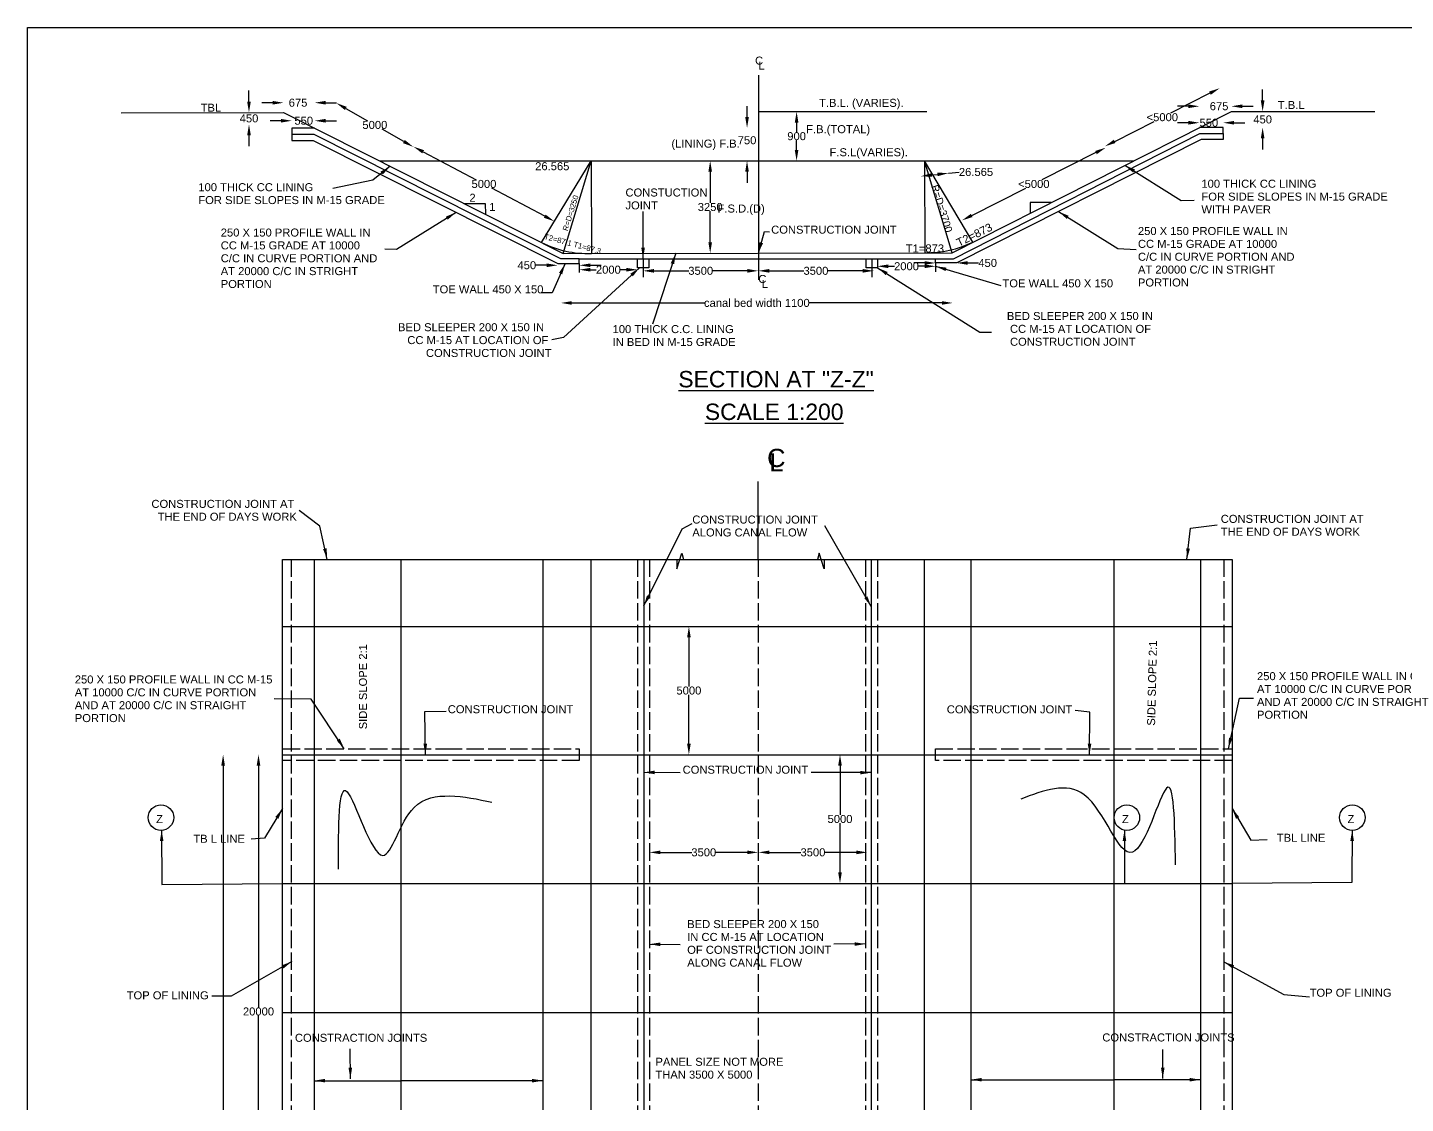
# Model space of a CAD drawing. Header units: millimetres. Extents: x 1317 to 7058, y 90 to 5852.
# Drawn here: x 1317 to 5104, y 2896 to 5852 of the extents above; entities that cross this region are included whole.
import ezdxf

# ---------------------------------------------------------------- set-up
doc = ezdxf.new("R2010")
doc.units = ezdxf.units.MM
doc.header["$MEASUREMENT"] = 0
doc.linetypes.add('ACAD_ISO02W100', pattern=[15, 12, -3])
for name, color, linetype in [('DIMENSION', 7, 'Continuous'), ('DRAWING', 2, 'Continuous'), ('TEXT', 7, 'Continuous')]:
    doc.layers.add(name, color=color, linetype=linetype)
doc.styles.get("Standard").update_dxf_attribs({"font": 'arial.ttf', "height": 22})
doc.dimstyles.get("Standard").update_dxf_attribs({"dimtxt": 200, "dimasz": 110, "dimexe": 0.18, "dimexo": 0.0625, "dimgap": 0.09, "dimtad": 0, "dimtih": 1, "dimtoh": 1, "dimdec": 0, "dimzin": 0, "dimdsep": 46, "dimtxsty": 'Standard', "dimblk": 'OBLIQUE', "dimcen": 0.09, "dimse1": 1, "dimse2": 1, "dimadec": 0, "dimazin": 0, "dimtfac": 1, "dimtdec": 0, "dimtofl": 0, "dimtmove": 0, "dimatfit": 3, "dimfxl": 1, "dimtolj": 1, "dimtzin": 0, "dimarcsym": 0})

# ---------------------------------------------------------------- blocks, each defined once
blk = doc.blocks.new('*D43')
at = {"layer": 'Defpoints', "color": 0}
for p in [(2043.8, 5575.9), (2106.4, 5596), (2106.4, 5575.9)]:
    blk.add_point(p, dxfattribs=at)
at = {"layer": 'DIMENSION', "color": 0, "lineweight": -2}
for p, q in [((2013.8, 5596), (1983.8, 5596)), ((2136.4, 5596), (2166.4, 5596))]:
    blk.add_line(p, q, dxfattribs=at)
at = {"layer": 'DIMENSION', "color": 0}
for points in [[(2013.8, 5601), (2013.8, 5591), (2043.8, 5596)], [(2136.4, 5601), (2136.4, 5591), (2106.4, 5596)]]:
    blk.add_solid(points, dxfattribs=at)
at = {"layer": 'DIMENSION', "color": 0, "insert": (2076.4, 5596), "char_height": 22, "attachment_point": 5}
blk.add_mtext('\\A1;550', dxfattribs=at)
blk = doc.blocks.new('*D44')
at = {"layer": 'Defpoints', "color": 0}
for p in [(2106.4, 5645.5), (2021, 5619), (2106.4, 5575.9)]:
    blk.add_point(p, dxfattribs=at)
at = {"layer": 'DIMENSION', "color": 0, "lineweight": -2}
for p, q in [((1991, 5645.5), (1961, 5645.5)), ((2136.4, 5645.5), (2166.4, 5645.5))]:
    blk.add_line(p, q, dxfattribs=at)
at = {"layer": 'DIMENSION', "color": 0}
for points in [[(1991, 5650.5), (1991, 5640.5), (2021, 5645.5)], [(2136.4, 5650.5), (2136.4, 5640.5), (2106.4, 5645.5)]]:
    blk.add_solid(points, dxfattribs=at)
at = {"layer": 'DIMENSION', "color": 0, "insert": (2060.8, 5645.5), "char_height": 22, "attachment_point": 5}
blk.add_mtext('\\A1;675', dxfattribs=at)
blk = doc.blocks.new('*D45')
at = {"layer": 'Defpoints', "color": 0}
for p in [(1926, 5618.8), (1961.5, 5618.8), (2043.8, 5586)]:
    blk.add_point(p, dxfattribs=at)
at = {"layer": 'DIMENSION', "color": 0, "lineweight": -2}
for p, q in [((1926, 5648.8), (1926, 5678.8)), ((1926, 5556), (1926, 5526))]:
    blk.add_line(p, q, dxfattribs=at)
at = {"layer": 'DIMENSION', "color": 0}
for points in [[(1921, 5648.8), (1931, 5648.8), (1926, 5618.8)], [(1921, 5556), (1931, 5556), (1926, 5586)]]:
    blk.add_solid(points, dxfattribs=at)
at = {"layer": 'DIMENSION', "color": 0, "insert": (1926, 5602.4), "char_height": 22, "attachment_point": 5}
blk.add_mtext('\\A1;450', dxfattribs=at)
blk = doc.blocks.new('*D46')
at = {"layer": 'Defpoints', "color": 0}
for p in [(2166.4, 5645.5), (2377.8, 5524.1), (2378.2, 5524.9)]:
    blk.add_point(p, dxfattribs=at)
at = {"layer": 'DIMENSION', "color": 0, "lineweight": -2}
for p, q in [((2192, 5629.9), (2252, 5595.7)), ((2351.7, 5539), (2291.8, 5573.1))]:
    blk.add_line(p, q, dxfattribs=at)
at = {"layer": 'DIMENSION', "color": 0}
for points in [[(2194.5, 5634.2), (2189.6, 5625.5), (2166, 5644.7)], [(2354.2, 5543.3), (2349.2, 5534.6), (2377.8, 5524.1)]]:
    blk.add_solid(points, dxfattribs=at)
at = {"layer": 'DIMENSION', "color": 0, "insert": (2271.9, 5584.4), "char_height": 22, "attachment_point": 5}
blk.add_mtext('\\A1;5000', dxfattribs=at)
blk = doc.blocks.new('*D47')
at = {"layer": 'Defpoints', "color": 0}
for p in [(2377.8, 5524.1), (2765, 5319.1), (2765.3, 5319.7)]:
    blk.add_point(p, dxfattribs=at)
at = {"layer": 'DIMENSION', "color": 0, "lineweight": -2}
for p, q in [((2404.7, 5510.7), (2550.4, 5433.6)), ((2738.8, 5333.8), (2593.1, 5410.9))]:
    blk.add_line(p, q, dxfattribs=at)
at = {"layer": 'DIMENSION', "color": 0}
for points in [[(2407, 5515.2), (2402.3, 5506.3), (2378.1, 5524.8)], [(2741.2, 5338.2), (2736.5, 5329.3), (2765.3, 5319.7)]]:
    blk.add_solid(points, dxfattribs=at)
at = {"layer": 'DIMENSION', "color": 0, "insert": (2571.7, 5422.3), "char_height": 22, "attachment_point": 5}
blk.add_mtext('\\A1;5000', dxfattribs=at)
blk = doc.blocks.new('*D48')
at = {"layer": 'Defpoints', "color": 0}
for p in [(3294.7, 5576.2), (3325.8, 5576.2), (3325.8, 5485.9)]:
    blk.add_point(p, dxfattribs=at)
at = {"layer": 'DIMENSION', "color": 0, "lineweight": -2}
for p, q in [((3294.7, 5606.2), (3294.7, 5636.2)), ((3294.7, 5455.9), (3294.7, 5425.9))]:
    blk.add_line(p, q, dxfattribs=at)
at = {"layer": 'DIMENSION', "color": 0}
for points in [[(3289.7, 5606.2), (3299.7, 5606.2), (3294.7, 5576.2)], [(3289.7, 5455.9), (3299.7, 5455.9), (3294.7, 5485.9)]]:
    blk.add_solid(points, dxfattribs=at)
at = {"layer": 'DIMENSION', "color": 0, "insert": (3294.7, 5542.3), "char_height": 22, "attachment_point": 5}
blk.add_mtext('\\A1;750', dxfattribs=at)
blk = doc.blocks.new('*D49')
at = {"layer": 'Defpoints', "color": 0}
for p in [(3430.9, 5621.2), (3430.9, 5485.9), (3430.9, 5485.9)]:
    blk.add_point(p, dxfattribs=at)
at = {"layer": 'DIMENSION', "color": 0, "lineweight": -2}
for p, q in [((3430.9, 5591.2), (3430.9, 5564.9)), ((3430.9, 5515.9), (3430.9, 5542.2))]:
    blk.add_line(p, q, dxfattribs=at)
at = {"layer": 'DIMENSION', "color": 0}
for points in [[(3425.9, 5591.2), (3435.9, 5591.2), (3430.9, 5621.2)], [(3425.9, 5515.9), (3435.9, 5515.9), (3430.9, 5485.9)]]:
    blk.add_solid(points, dxfattribs=at)
at = {"layer": 'DIMENSION', "color": 0, "insert": (3430.9, 5553.5), "char_height": 22, "attachment_point": 5}
blk.add_mtext('\\A1;900', dxfattribs=at)
blk = doc.blocks.new('*D50')
at = {"layer": 'Defpoints', "color": 0}
for p in [(3193.4, 5485.9), (3193.4, 5232), (3194, 5232)]:
    blk.add_point(p, dxfattribs=at)
at = {"layer": 'DIMENSION', "color": 0, "lineweight": -2}
for p, q in [((3193.4, 5455.9), (3193.4, 5370.3)), ((3193.4, 5262), (3193.4, 5347.6))]:
    blk.add_line(p, q, dxfattribs=at)
at = {"layer": 'DIMENSION', "color": 0}
for points in [[(3188.4, 5455.9), (3198.4, 5455.9), (3193.4, 5485.9)], [(3188.4, 5262), (3198.4, 5262), (3193.4, 5232)]]:
    blk.add_solid(points, dxfattribs=at)
at = {"layer": 'DIMENSION', "color": 0, "insert": (3193.4, 5358.9), "char_height": 22, "attachment_point": 5}
blk.add_mtext('\\A1;3250', dxfattribs=at)
blk = doc.blocks.new('*D51')
at = {"layer": 'Defpoints', "color": 0}
for p in [(4593.5, 5685.3), (4625.6, 5621.7), (4310.4, 5462.3)]:
    blk.add_point(p, dxfattribs=at)
at = {"layer": 'DIMENSION', "color": 0, "lineweight": -2}
for p, q in [((4566.7, 5671.8), (4458.3, 5616.9)), ((4305.1, 5539.4), (4413.5, 5594.3))]:
    blk.add_line(p, q, dxfattribs=at)
at = {"layer": 'DIMENSION', "color": 0}
for points in [[(4564.4, 5676.2), (4569, 5667.3), (4593.5, 5685.3)], [(4302.8, 5543.9), (4307.3, 5534.9), (4278.3, 5525.9)]]:
    blk.add_solid(points, dxfattribs=at)
at = {"layer": 'DIMENSION', "color": 0, "insert": (4435.9, 5605.6), "char_height": 22, "attachment_point": 5}
blk.add_mtext('\\A1;<5000', dxfattribs=at)
blk = doc.blocks.new('*D52')
at = {"layer": 'Defpoints', "color": 0}
for p in [(4712.4, 5621.7), (4603.1, 5577.3), (4711.6, 5577.3)]:
    blk.add_point(p, dxfattribs=at)
at = {"layer": 'DIMENSION', "color": 0, "lineweight": -2}
for p, q in [((4711.6, 5651.7), (4711.6, 5681.7)), ((4711.6, 5547.3), (4711.6, 5517.3))]:
    blk.add_line(p, q, dxfattribs=at)
at = {"layer": 'DIMENSION', "color": 0}
for points in [[(4706.6, 5651.7), (4716.6, 5651.7), (4711.6, 5621.7)], [(4706.6, 5547.3), (4716.6, 5547.3), (4711.6, 5577.3)]]:
    blk.add_solid(points, dxfattribs=at)
at = {"layer": 'DIMENSION', "color": 0, "insert": (4711.6, 5599.5), "char_height": 22, "attachment_point": 5}
blk.add_mtext('\\A1;450', dxfattribs=at)
blk = doc.blocks.new('*D53')
at = {"layer": 'Defpoints', "color": 0}
for p in [(4537.8, 5635.8), (4625.6, 5621.7), (4537.8, 5577.3)]:
    blk.add_point(p, dxfattribs=at)
at = {"layer": 'DIMENSION', "color": 0, "lineweight": -2}
for p, q in [((4507.8, 5635.8), (4477.8, 5635.8)), ((4655.6, 5635.8), (4685.6, 5635.8))]:
    blk.add_line(p, q, dxfattribs=at)
at = {"layer": 'DIMENSION', "color": 0}
for points in [[(4507.8, 5640.8), (4507.8, 5630.8), (4537.8, 5635.8)], [(4655.6, 5640.8), (4655.6, 5630.8), (4625.6, 5635.8)]]:
    blk.add_solid(points, dxfattribs=at)
at = {"layer": 'DIMENSION', "color": 0, "insert": (4591.9, 5635.8), "char_height": 22, "attachment_point": 5}
blk.add_mtext('\\A1;675', dxfattribs=at)
blk = doc.blocks.new('*D54')
at = {"layer": 'Defpoints', "color": 0}
for p in [(4537.8, 5590.5), (4537.8, 5577.3), (4603.1, 5577.3)]:
    blk.add_point(p, dxfattribs=at)
at = {"layer": 'DIMENSION', "color": 0, "lineweight": -2}
for p, q in [((4507.8, 5590.5), (4477.8, 5590.5)), ((4633.1, 5590.5), (4663.1, 5590.5))]:
    blk.add_line(p, q, dxfattribs=at)
at = {"layer": 'DIMENSION', "color": 0}
for points in [[(4507.8, 5595.5), (4507.8, 5585.5), (4537.8, 5590.5)], [(4633.1, 5595.5), (4633.1, 5585.5), (4603.1, 5590.5)]]:
    blk.add_solid(points, dxfattribs=at)
at = {"layer": 'DIMENSION', "color": 0, "insert": (4563.8, 5590.5), "char_height": 22, "attachment_point": 5}
blk.add_mtext('\\A1;550', dxfattribs=at)
blk = doc.blocks.new('*D55')
at = {"layer": 'Defpoints', "color": 0}
for p in [(2774.3, 5203.5), (2833.8, 5203.5), (2833.8, 5199)]:
    blk.add_point(p, dxfattribs=at)
at = {"layer": 'DIMENSION', "color": 0, "lineweight": -2}
for p, q in [((2744.3, 5199), (2714.3, 5199)), ((2863.8, 5199), (2893.8, 5199))]:
    blk.add_line(p, q, dxfattribs=at)
at = {"layer": 'DIMENSION', "color": 0}
for points in [[(2744.3, 5204), (2744.3, 5194), (2774.3, 5199)], [(2863.8, 5204), (2863.8, 5194), (2833.8, 5199)]]:
    blk.add_solid(points, dxfattribs=at)
at = {"layer": 'DIMENSION', "color": 0, "insert": (2689.5, 5199), "char_height": 22, "attachment_point": 5}
blk.add_mtext('\\A1;450', dxfattribs=at)
blk = doc.blocks.new('*D56')
at = {"layer": 'Defpoints', "color": 0}
for p in [(2993.3, 5192.3), (2833.8, 5186.7), (2833.8, 5179.5)]:
    blk.add_point(p, dxfattribs=at)
at = {"layer": 'DIMENSION', "color": 0, "lineweight": -2}
for p, q in [((2863.8, 5186.7), (2880.5, 5186.7)), ((2963.3, 5186.7), (2946.7, 5186.7))]:
    blk.add_line(p, q, dxfattribs=at)
at = {"layer": 'DIMENSION', "color": 0}
for points in [[(2863.8, 5191.7), (2863.8, 5181.7), (2833.8, 5186.7)], [(2963.3, 5191.7), (2963.3, 5181.7), (2993.3, 5186.7)]]:
    blk.add_solid(points, dxfattribs=at)
at = {"layer": 'DIMENSION', "color": 0, "insert": (2913.6, 5186.7), "char_height": 22, "attachment_point": 5}
blk.add_mtext('\\A1;2000', dxfattribs=at)
blk = doc.blocks.new('*D57')
at = {"layer": 'Defpoints', "color": 0}
for p in [(3325.8, 5192.2), (3009, 5178.7), (3325.8, 5183.7)]:
    blk.add_point(p, dxfattribs=at)
at = {"layer": 'DIMENSION', "color": 0, "lineweight": -2}
for p, q in [((3039, 5183.7), (3134.5, 5183.7)), ((3295.8, 5183.7), (3200.3, 5183.7))]:
    blk.add_line(p, q, dxfattribs=at)
at = {"layer": 'DIMENSION', "color": 0}
for points in [[(3039, 5188.7), (3039, 5178.7), (3009, 5183.7)], [(3295.8, 5188.7), (3295.8, 5178.7), (3325.8, 5183.7)]]:
    blk.add_solid(points, dxfattribs=at)
at = {"layer": 'DIMENSION', "color": 0, "insert": (3167.4, 5183.7), "char_height": 22, "attachment_point": 5}
blk.add_mtext('\\A1;3500', dxfattribs=at)
blk = doc.blocks.new('*D58')
at = {"layer": 'Defpoints', "color": 0}
for p in [(3642.4, 5192.2), (3325.6, 5178.7), (3642.4, 5183.7)]:
    blk.add_point(p, dxfattribs=at)
at = {"layer": 'DIMENSION', "color": 0, "lineweight": -2}
for p, q in [((3355.6, 5183.7), (3451.1, 5183.7)), ((3612.4, 5183.7), (3516.9, 5183.7))]:
    blk.add_line(p, q, dxfattribs=at)
at = {"layer": 'DIMENSION', "color": 0}
for points in [[(3355.6, 5188.7), (3355.6, 5178.7), (3325.6, 5183.7)], [(3612.4, 5188.7), (3612.4, 5178.7), (3642.4, 5183.7)]]:
    blk.add_solid(points, dxfattribs=at)
at = {"layer": 'DIMENSION', "color": 0, "insert": (3484, 5183.7), "char_height": 22, "attachment_point": 5}
blk.add_mtext('\\A1;3500', dxfattribs=at)
blk = doc.blocks.new('*D59')
at = {"layer": 'Defpoints', "color": 0}
for p in [(3653, 5197.1), (3812.7, 5200), (3812.7, 5196.2)]:
    blk.add_point(p, dxfattribs=at)
at = {"layer": 'DIMENSION', "color": 0, "lineweight": -2}
for p, q in [((3683, 5196.2), (3699.8, 5196.2)), ((3782.7, 5196.2), (3766, 5196.2))]:
    blk.add_line(p, q, dxfattribs=at)
at = {"layer": 'DIMENSION', "color": 0}
for points in [[(3683, 5201.2), (3683, 5191.2), (3653, 5196.2)], [(3782.7, 5201.2), (3782.7, 5191.2), (3812.7, 5196.2)]]:
    blk.add_solid(points, dxfattribs=at)
at = {"layer": 'DIMENSION', "color": 0, "insert": (3732.9, 5196.2), "char_height": 22, "attachment_point": 5}
blk.add_mtext('\\A1;2000', dxfattribs=at)
blk = doc.blocks.new('*D60')
at = {"layer": 'Defpoints', "color": 0}
for p in [(3812.7, 5205.3), (3871.1, 5205.3), (3871.1, 5205.3)]:
    blk.add_point(p, dxfattribs=at)
at = {"layer": 'DIMENSION', "color": 0, "lineweight": -2}
for p, q in [((3782.7, 5205.3), (3752.7, 5205.3)), ((3901.1, 5205.3), (3931.1, 5205.3))]:
    blk.add_line(p, q, dxfattribs=at)
at = {"layer": 'DIMENSION', "color": 0}
for points in [[(3782.7, 5210.3), (3782.7, 5200.3), (3812.7, 5205.3)], [(3901.1, 5210.3), (3901.1, 5200.3), (3871.1, 5205.3)]]:
    blk.add_solid(points, dxfattribs=at)
at = {"layer": 'DIMENSION', "color": 0, "insert": (3955.9, 5205.3), "char_height": 22, "attachment_point": 5}
blk.add_mtext('\\A1;450', dxfattribs=at)
blk = doc.blocks.new('*D61')
at = {"layer": 'Defpoints', "color": 0}
for p in [(2783.1, 5217), (3860.1, 5205.3), (3860.1, 5095.5)]:
    blk.add_point(p, dxfattribs=at)
at = {"layer": 'DIMENSION', "color": 0, "lineweight": -2}
for p, q in [((2813.1, 5095.5), (3177.6, 5095.5)), ((3830.1, 5095.5), (3465.6, 5095.5))]:
    blk.add_line(p, q, dxfattribs=at)
at = {"layer": 'DIMENSION', "color": 0}
for points in [[(2813.1, 5100.5), (2813.1, 5090.5), (2783.1, 5095.5)], [(3830.1, 5100.5), (3830.1, 5090.5), (3860.1, 5095.5)]]:
    blk.add_solid(points, dxfattribs=at)
at = {"layer": 'DIMENSION', "color": 0, "insert": (3321.6, 5095.5), "char_height": 22, "attachment_point": 5}
blk.add_mtext('\\A1;canal bed width 1100', dxfattribs=at)
blk = doc.blocks.new('*D62')
at = {"layer": 'Defpoints', "color": 0}
for p in [(3134.9, 4206.6), (3134.9, 3854.5), (3134.9, 3854.5)]:
    blk.add_point(p, dxfattribs=at)
at = {"layer": 'TEXT', "color": 0, "lineweight": -2}
for p, q in [((3134.9, 4176.6), (3134.9, 4041.9)), ((3134.9, 3884.5), (3134.9, 4019.2))]:
    blk.add_line(p, q, dxfattribs=at)
at = {"layer": 'TEXT', "color": 0}
for points in [[(3129.9, 4176.6), (3139.9, 4176.6), (3134.9, 4206.6)], [(3129.9, 3884.5), (3139.9, 3884.5), (3134.9, 3854.5)]]:
    blk.add_solid(points, dxfattribs=at)
at = {"layer": 'TEXT', "color": 0, "insert": (3134.9, 4030.6), "char_height": 22, "attachment_point": 5}
blk.add_mtext('\\A1;5000', dxfattribs=at)
blk = doc.blocks.new('*D63')
at = {"layer": 'Defpoints', "color": 0}
for p in [(3325.2, 3599.5), (3026.3, 3578.5), (3325.2, 3586.1)]:
    blk.add_point(p, dxfattribs=at)
at = {"layer": 'TEXT', "color": 0, "lineweight": -2}
for p, q in [((3056.3, 3586.1), (3142.9, 3586.1)), ((3295.2, 3586.1), (3208.7, 3586.1))]:
    blk.add_line(p, q, dxfattribs=at)
at = {"layer": 'TEXT', "color": 0}
for points in [[(3056.3, 3591.1), (3056.3, 3581.1), (3026.3, 3586.1)], [(3295.2, 3591.1), (3295.2, 3581.1), (3325.2, 3586.1)]]:
    blk.add_solid(points, dxfattribs=at)
at = {"layer": 'TEXT', "color": 0, "insert": (3175.8, 3586.1), "char_height": 22, "attachment_point": 5}
blk.add_mtext('\\A1;3500', dxfattribs=at)
blk = doc.blocks.new('*D64')
at = {"layer": 'Defpoints', "color": 0}
for p in [(3625.2, 3599.5), (3326.3, 3578.5), (3625.2, 3586.1)]:
    blk.add_point(p, dxfattribs=at)
at = {"layer": 'DIMENSION', "color": 0, "lineweight": -2}
for p, q in [((3356.3, 3586.1), (3442.9, 3586.1)), ((3595.2, 3586.1), (3508.7, 3586.1))]:
    blk.add_line(p, q, dxfattribs=at)
at = {"layer": 'DIMENSION', "color": 0}
for points in [[(3356.3, 3591.1), (3356.3, 3581.1), (3326.3, 3586.1)], [(3595.2, 3591.1), (3595.2, 3581.1), (3625.2, 3586.1)]]:
    blk.add_solid(points, dxfattribs=at)
at = {"layer": 'DIMENSION', "color": 0, "insert": (3475.8, 3586.1), "char_height": 22, "attachment_point": 5}
blk.add_mtext('\\A1;3500', dxfattribs=at)
blk = doc.blocks.new('*D65')
at = {"layer": 'Defpoints', "color": 0}
for p in [(3551.6, 3854.5), (3550.2, 3500.9), (3551.6, 3500.9)]:
    blk.add_point(p, dxfattribs=at)
at = {"layer": 'DIMENSION', "color": 0, "lineweight": -2}
for p, q in [((3550.2, 3824.5), (3550.2, 3689)), ((3550.2, 3530.9), (3550.2, 3666.4))]:
    blk.add_line(p, q, dxfattribs=at)
at = {"layer": 'DIMENSION', "color": 0}
for points in [[(3545.2, 3824.5), (3555.2, 3824.5), (3550.2, 3854.5)], [(3545.2, 3530.9), (3555.2, 3530.9), (3550.2, 3500.9)]]:
    blk.add_solid(points, dxfattribs=at)
at = {"layer": 'DIMENSION', "color": 0, "insert": (3550.2, 3677.7), "char_height": 22, "attachment_point": 5}
blk.add_mtext('\\A1;5000', dxfattribs=at)
blk = doc.blocks.new('*D66')
at = {"layer": 'Defpoints', "color": 0}
for p in [(2017.9, 3854.5), (1952.1, 2443.2), (2018.2, 2443.2)]:
    blk.add_point(p, dxfattribs=at)
at = {"layer": 'DIMENSION', "color": 0, "lineweight": -2}
for p, q in [((1952.1, 3824.5), (1952.1, 3160.2)), ((1952.1, 2473.2), (1952.1, 3137.6))]:
    blk.add_line(p, q, dxfattribs=at)
at = {"layer": 'DIMENSION', "color": 0}
for points in [[(1947.1, 3824.5), (1957.1, 3824.5), (1952.1, 3854.5)], [(1947.1, 2473.2), (1957.1, 2473.2), (1952.1, 2443.2)]]:
    blk.add_solid(points, dxfattribs=at)
at = {"layer": 'DIMENSION', "color": 0, "insert": (1952.1, 3148.9), "char_height": 22, "attachment_point": 5}
blk.add_mtext('\\A1;20000', dxfattribs=at)
blk = doc.blocks.new('*D68')
at = {"layer": 'Defpoints', "color": 0}
for p in [(2018.2, 3854.5), (1854.9, 1733.7), (2018.2, 1733.7)]:
    blk.add_point(p, dxfattribs=at)
at = {"layer": 'DIMENSION', "color": 0, "lineweight": -2}
for p, q in [((1854.9, 3824.5), (1854.9, 2805.4)), ((1854.9, 1763.7), (1854.9, 2782.8))]:
    blk.add_line(p, q, dxfattribs=at)
at = {"layer": 'DIMENSION', "color": 0}
for points in [[(1849.9, 3824.5), (1859.9, 3824.5), (1854.9, 3854.5)], [(1849.9, 1763.7), (1859.9, 1763.7), (1854.9, 1733.7)]]:
    blk.add_solid(points, dxfattribs=at)
at = {"layer": 'DIMENSION', "color": 0, "insert": (1854.9, 2794.1), "char_height": 22, "attachment_point": 5}
blk.add_mtext('\\A1;30000', dxfattribs=at)
blk = doc.blocks.new('*D69')
at = {"layer": 'Defpoints', "color": 0}
for p in [(4280.2, 5522), (4310.4, 5462.3), (3915.5, 5262.5)]:
    blk.add_point(p, dxfattribs=at)
at = {"layer": 'TEXT', "color": 0, "lineweight": -2}
for p, q in [((4253.4, 5508.5), (4105.1, 5433.5)), ((3912.1, 5335.8), (4060.4, 5410.8))]:
    blk.add_line(p, q, dxfattribs=at)
at = {"layer": 'TEXT', "color": 0}
for points in [[(4251.2, 5513), (4255.7, 5504), (4280.2, 5522)], [(3909.8, 5340.3), (3914.3, 5331.4), (3885.3, 5322.3)]]:
    blk.add_solid(points, dxfattribs=at)
at = {"layer": 'TEXT', "color": 0, "insert": (4082.8, 5422.2), "char_height": 22, "attachment_point": 5}
blk.add_mtext('\\A1;<5000', dxfattribs=at)
blk = doc.blocks.new('*D70')
at = {"layer": 'Defpoints', "color": 0}
for p in [(3848, 5452), (3782.7, 5350.4), (3858.2, 5358.7)]:
    blk.add_point(p, dxfattribs=at)
at = {"layer": 'TEXT', "color": 0, "lineweight": -2}
for p, q in [((3848, 5452), (3877.8, 5455.2)), ((3802.3, 5447), (3818.2, 5448.7))]:
    blk.add_line(p, q, dxfattribs=at)
at = {"layer": 'TEXT', "color": 0}
for points in [[(3817.7, 5453.7), (3818.7, 5443.7), (3848, 5452)], [(3801.8, 5451.9), (3802.9, 5442), (3772.5, 5443.7)]]:
    blk.add_solid(points, dxfattribs=at)
at = {"layer": 'TEXT', "color": 0, "insert": (3923.9, 5455.2), "char_height": 22, "attachment_point": 5}
blk.add_mtext('\\A1;26.565', dxfattribs=at)

msp = doc.modelspace()

# ---------------------------------------------------------------- linework, layer by layer
at = {"layer": 'DIMENSION', "color": 0}
for centre in [(1684.1, 3681.6), (4338.5, 3681.6), (4958.1, 3681.6)]:
    msp.add_circle(centre, 35.1, dxfattribs=at)
at = {"layer": 'DRAWING', "color": 0}
for points in [[(3325.8, 5720.9), (3325.8, 5159.1)], [(1575, 5617.5), (2021, 5619), (2789.5, 5231.1), (3858.2, 5233.5), (4625.6, 5621.7), (5019.7, 5621.7)], [(3325.8, 5621.2), (3789.2, 5621.2)], [(2106.4, 5575.9), (2043.8, 5575.9), (2043.8, 5541.9), (2102.6, 5541.9), (2774.3, 5203.5), (2833.8, 5203.5), (2833.8, 5179.5)], [(2833.8, 5217), (3861.8, 5217), (4539.4, 5560.8), (4603.1, 5560.8), (4603.1, 5577.3), (4537.8, 5577.3)], [(2833.8, 5203.5), (2833.8, 5217), (2783.1, 5217), (2105.3, 5558.6), (2043.8, 5558.6)], [(4603.1, 5560.8), (4603.1, 5544.6), (4542.7, 5544.6), (3871.1, 5205.3), (3812.7, 5205.3), (3812.7, 5217)], [(2284.8, 5485.9), (4357, 5485.9)], [(2729.8, 5261.2), (2866.3, 5485.9), (2866.9, 5231.3)], [(2789.5, 5231.1), (2866.3, 5485.9)], [(3915.5, 5262.5), (3782.4, 5485.9), (3783, 5233.4)], [(3858.2, 5233.5), (3782.4, 5485.9)], [(4130.2, 5371.1), (4072.3, 5371.1), (4072.3, 5341.4)], [(3009, 5217), (3009, 5166)], [(3637.4, 5217), (3637.4, 5166)], [(3812.7, 5205.3), (3812.7, 5180.5)], [(3102.2, 4391.1), (3102.2, 4365), (3115.7, 4408), (3120.3, 4391.1)], [(3506.5, 4391.1), (3506.5, 4365), (3492.9, 4408), (3488.4, 4391.1)], [(2018.2, 4206.6), (4627.6, 4206.6)], [(2018.2, 3854.5), (4627.6, 3854.5)], [(2018.2, 3500.9), (4627.6, 3500.9)], [(2018.2, 3146.5), (4627.6, 3146.5)]]:
    msp.add_lwpolyline(points, dxfattribs=at)
for points in [[(2993.3, 5217), (3024.6, 5217), (3024.6, 5192.3), (2993.3, 5192.3)], [(3621.7, 5217), (3653, 5217), (3653, 5192.3), (3621.7, 5192.3)], [(2018.2, 4391.1), (4627.6, 4391.1), (4627.6, 495.4), (2018.2, 495.4)]]:
    msp.add_lwpolyline(points, close=True, dxfattribs=at)
at = {"layer": 'DRAWING', "color": 0, "linetype": 'ACAD_ISO02W100', "ltscale": 4}
for points in [[(2042.1, 4391.1), (2042.1, 495.4)], [(2993.9, 4391.1), (2993.9, 495.4)], [(3026.3, 4391.1), (3026.3, 495.4)], [(3325.2, 4391.1), (3325.2, 495.4)], [(3620.3, 4391.1), (3620.3, 495.4)], [(3653.2, 4391.1), (3653.2, 495.4)], [(4604.7, 4391.1), (4604.7, 495.4)], [(2018.2, 3870.9), (2463.4, 3870.9), (2833.3, 3870.9), (2833.3, 3838.1), (2463.4, 3838.1), (2018.2, 3838.1)], [(4627.6, 3838.2), (4182.4, 3838.2), (3812.6, 3838.2), (3812.6, 3870.9), (4182.4, 3870.9), (4627.6, 3870.9)]]:
    msp.add_lwpolyline(points, dxfattribs=at)
at = {"layer": 'DRAWING', "color": 0, "linetype": 'ByBlock', "ltscale": 4}
for points in [[(2105, 4391.1), (2105, 495.4)], [(2343.2, 4391.1), (2343.2, 495.4)], [(2733.8, 4391.1), (2733.8, 495.4)], [(2865.2, 4391.1), (2865.2, 495.4)], [(3010.9, 4391.1), (3010.9, 495.4)], [(3636, 4391.1), (3636, 495.4)], [(3781.2, 4391.1), (3781.2, 495.4)], [(3909.5, 4391.1), (3909.5, 495.4)], [(4303, 4391.1), (4303, 495.4)], [(4540.7, 4391.1), (4540.7, 495.4)]]:
    msp.add_lwpolyline(points, dxfattribs=at)
at = {"layer": 'DRAWING', "color": 0}
for centre, radius, start, end in [((2859.3, 5525.5), 294.3, 243.8957, 271.4732), ((3786.5, 5533.3), 299.9, 269.3358, 295.4894)]:
    msp.add_arc(centre, radius, start, end, dxfattribs=at)
for points in [[(2172.1, 3539.7), (2195.5, 3752.8), (2293.8, 3577.9), (2379.9, 3709.8), (2476.8, 3741), (2593.6, 3723.8)], [(4472.1, 3552.1), (4447.3, 3762.6), (4353.6, 3586.5), (4221.5, 3744.2), (4046.8, 3732.1)]]:
    msp.add_spline(points, degree=3, dxfattribs=at)
at = {"layer": 'TEXT', "color": 0}
msp.add_lwpolyline([(7057.7, 90.2), (1317.5, 90.2), (1317.5, 5852), (7057.7, 5852)], close=True, dxfattribs=at)
for points in [[(2517.5, 5368.4), (2575.4, 5368.4)], [(2575.4, 5368.4), (2575.6, 5339.1)], [(3325.2, 4391.1), (3325.2, 4604.8)]]:
    msp.add_lwpolyline(points, dxfattribs=at)

# ---------------------------------------------------------------- texts
at = {"layer": 'DIMENSION', "color": 0}
for s, p in [('26.565', (2712.5, 5460.1)), ('Z', (1670.8, 3666.6)), ('Z', (4325.1, 3666.6)), ('Z', (4944.8, 3666.6))]:
    msp.add_text(s, height=22, dxfattribs=at).set_placement(p)
at = {"layer": 'TEXT', "color": 0}
for s, height, p in [('C', 22, (3316.7, 5750.3)), ('L', 22, (3325.8, 5736.5)), ('TBL', 22, (1793.1, 5620.9)), ('T.B.L. (VARIES).', 22, (3492.7, 5634.2)), ('T.B.L', 22, (4753.4, 5628.3)), ('F.B.(TOTAL)', 22, (3457.2, 5561.9)), ('(LINING) F.B.', 22, (3086.9, 5522.2)), ('F.S.L(VARIES).', 22, (3521.5, 5498.5)), ('100 THICK CC LINING', 22, (1786.8, 5402.5)), ('100 THICK CC LINING', 22, (4543.3, 5412)), ('FOR SIDE SLOPES IN M-15 GRADE', 22, (1786.8, 5367.1)), ('2', 22, (2531.7, 5373.4)), ('CONSTUCTION', 22, (2960.6, 5387.9)), ('FOR SIDE SLOPES IN M-15 GRADE', 22, (4543.3, 5376.6)), ('1', 22, (2586.2, 5348.3)), ('JOINT', 22, (2960.6, 5352.5)), ('F.S.D.(D)', 22, (3213.7, 5343.8)), ('WITH PAVER', 22, (4543.3, 5341.3)), ('CONSTRUCTION JOINT', 22, (3361, 5285.8)), ('250 X 150 PROFILE WALL IN', 22, (4368.9, 5282.1)), ('250 X 150 PROFILE WALL IN', 22, (1848.4, 5277.9)), ('CC M-15 GRADE AT 10000', 22, (1848.4, 5242.6)), ('CC M-15 GRADE AT 10000', 22, (4368.9, 5246.8)), ('C/C IN CURVE PORTION AND', 22, (1848.4, 5207.2)), ('T1=873', 22, (3731, 5234.3)), ('C/C IN CURVE PORTION AND', 22, (4368.9, 5211.4)), ('AT 20000 C/C IN STRIGHT', 22, (1848.4, 5171.9)), ('AT 20000 C/C IN STRIGHT', 22, (4368.9, 5176.1)), ('PORTION', 22, (1848.4, 5136.6)), ('C', 22, (3325.8, 5150.3)), ('L', 22, (3334.9, 5136.5)), ('TOE WALL 450 X 150', 22, (3996.6, 5138.4)), ('PORTION', 22, (4368.9, 5140.7)), ('TOE WALL 450 X 150', 22, (2431, 5121.9)), ('BED SLEEPER 200 X 150 IN', 22, (2335.5, 5017.8)), ('BED SLEEPER 200 X 150 IN', 22, (4008.8, 5048.6)), ('   CC M-15 AT LOCATION OF', 22, (2335.5, 4982.4)), ('100 THICK C.C. LINING', 22, (2925.2, 5012.6)), ('IN BED IN M-15 GRADE', 22, (2925.2, 4977.2)), (' CC M-15 AT LOCATION OF', 22, (4008.8, 5013.3)), (' CONSTRUCTION JOINT', 22, (4008.8, 4977.9)), ('         CONSTRUCTION JOINT', 22, (2335.5, 4947.1)), ('%%USECTION AT "Z-Z"', 45, (3105.9, 4863.6)), ('%%USCALE 1:200', 45, (3178.9, 4773.9)), ('C', 50, (3349.9, 4644.7)), ('L', 50, (3356.1, 4632.5)), ('CONSTRUCTION JOINT AT', 22, (1657.9, 4532.5)), ('  THE END OF DAYS WORK', 22, (1657.9, 4497.2)), ('CONSTRUCTION JOINT', 22, (3144.3, 4489.4)), ('CONSTRUCTION JOINT AT', 22, (4596.5, 4491.3)), ('ALONG CANAL FLOW', 22, (3144.3, 4454)), ('THE END OF DAYS WORK', 22, (4596.5, 4455.9)), ('250 X 150 PROFILE WALL IN CC M-15', 22, (1447.3, 4050.1)), ('250 X 150 PROFILE WALL IN CC M-15', 22, (4696.1, 4059.2)), ('AT 10000 C/C IN CURVE PORTION', 22, (1447.3, 4014.7)), ('AT 10000 C/C IN CURVE PORTION', 22, (4696.1, 4023.9)), ('AND AT 20000 C/C IN STRAIGHT', 22, (1447.3, 3979.4)), ('CONSTRUCTION JOINT', 22, (2472.3, 3968.3)), ('CONSTRUCTION JOINT', 22, (3843.6, 3968)), ('AND AT 20000 C/C IN STRAIGHT', 22, (4696.1, 3988.5)), ('PORTION', 22, (1447.3, 3944)), ('PORTION', 22, (4696.1, 3953.2)), ('CONSTRUCTION JOINT', 22, (3117.7, 3802.2)), ('TBL LINE', 22, (4750.7, 3615.2)), ('TB L LINE', 22, (1773, 3612.5)), ('BED SLEEPER 200 X 150', 22, (3130.2, 3378.1)), ('IN CC M-15 AT LOCATION', 22, (3130.2, 3342.8)), ('ALONG CANAL FLOW', 22, (3130.2, 3272.1)), ('OF CONSTRUCTION JOINT', 22, (3130.2, 3307.4)), ('TOP OF LINING', 22, (1589.9, 3182.4)), ('TOP OF LINING', 22, (4840.7, 3189.5)), ('CONSTRACTION JOINTS', 22, (2052.2, 3065.7)), ('CONSTRACTION JOINTS', 22, (4271, 3066.6)), ('PANEL SIZE NOT MORE', 22, (3043, 2999.8)), ('THAN 3500 X 5000', 22, (3043, 2964.5))]:
    msp.add_text(s, height=height, dxfattribs=at).set_placement(p)
for s, height, rotation, p in [('R=D=3700', 20, 287.3667, (3800.6, 5416.3)), ('R=D=3250', 15, 72.5628, (2801.7, 5292)), ('T2=873', 22, 26.3824, (3877, 5249.5)), ('T2=87.1 T1=87.3', 15, 345.0423, (2735.9, 5271.2)), ('SIDE SLOPE 2:1', 22, 88.6485, (4415.9, 3933.9)), ('SIDE SLOPE 2:1', 22, 90, (2250.2, 3924.1))]:
    msp.add_text(s, height=height, rotation=rotation, dxfattribs=at).set_placement(p)

# ---------------------------------------------------------------- dimensions: what is measured, and where the dimension line sits
at = {"layer": 'DIMENSION', "color": 0}
for p1, p2, distance, text, picture, middle in [((4310.4, 5462.3), (4625.6, 5621.7), 71.2, '<5000', '*D51', (4435.9, 5605.6)), ((2166.4, 5645.5), (2378.2, 5524.9), -0.9, '5000', '*D46', (2271.9, 5584.4)), ((2377.8, 5524.1), (2765, 5319.1), 0.7, '5000', '*D47', (2571.7, 5422.3))]:
    dim = msp.add_aligned_dim(p1=p1, p2=p2, distance=distance, text=text, dimstyle='Standard', override={"dimtxt": 22, "dimasz": 30, "dimarcsym": 1}, dxfattribs=at)
    dim.commit()
    dim.dimension.update_dxf_attribs({"geometry": picture, "text_midpoint": middle})
for base, p1, p2, text, picture, middle in [((4711.6, 5577.3), (4712.4, 5621.7), (4603.1, 5577.3), '450', '*D52', (4711.6, 5599.5)), ((3430.9, 5485.9), (3430.9, 5621.2), (3430.9, 5485.9), '900', '*D49', (3430.9, 5553.5)), ((3193.4, 5232), (3193.4, 5485.9), (3194, 5232), '3250', '*D50', (3193.4, 5358.9)), ((1854.9, 1733.7), (2018.2, 3854.5), (2018.2, 1733.7), '30000', '*D68', (1854.9, 2794.1)), ((1952.1, 2443.2), (2017.9, 3854.5), (2018.2, 2443.2), '20000', '*D66', (1952.1, 3148.9)), ((3550.2, 3500.9), (3551.6, 3854.5), (3551.6, 3500.9), '5000', '*D65', (3550.2, 3677.7))]:
    dim = msp.add_linear_dim(base=base, p1=p1, p2=p2, angle=90, text=text, dimstyle='Standard', override={"dimtxt": 22, "dimasz": 30, "dimarcsym": 1}, dxfattribs=at)
    dim.commit()
    dim.dimension.update_dxf_attribs({"geometry": picture, "text_midpoint": middle})
for base, p1, p2, text, picture, middle in [((1926, 5618.8), (2043.8, 5586), (1961.5, 5618.8), '450', '*D45', (1926, 5602.4)), ((3294.7, 5576.2), (3325.8, 5485.9), (3325.8, 5576.2), '750', '*D48', (3294.7, 5542.3))]:
    dim = msp.add_linear_dim(base=base, p1=p1, p2=p2, angle=90, text=text, dimstyle='Standard', override={"dimtxt": 22, "dimasz": 30, "dimarcsym": 1}, dxfattribs=at)
    dim.commit()
    dim.dimension.update_dxf_attribs({"geometry": picture, "text_midpoint": middle, "dimtype": 160})
for base, p1, p2, text, picture, middle in [((2106.4, 5645.5), (2021, 5619), (2106.4, 5575.9), '675', '*D44', (2060.8, 5645.5)), ((4537.8, 5635.8), (4625.6, 5621.7), (4537.8, 5577.3), '675', '*D53', (4591.9, 5635.8)), ((2106.4, 5596), (2043.8, 5575.9), (2106.4, 5575.9), '550', '*D43', (2076.4, 5596)), ((4537.8, 5590.5), (4603.1, 5577.3), (4537.8, 5577.3), '550', '*D54', (4563.8, 5590.5)), ((2833.8, 5199), (2774.3, 5203.5), (2833.8, 5203.5), '450', '*D55', (2689.5, 5199)), ((3871.1, 5205.3), (3812.7, 5205.3), (3871.1, 5205.3), '450', '*D60', (3955.9, 5205.3))]:
    dim = msp.add_linear_dim(base=base, p1=p1, p2=p2, text=text, dimstyle='Standard', override={"dimtxt": 22, "dimasz": 30, "dimarcsym": 1}, dxfattribs=at)
    dim.commit()
    dim.dimension.update_dxf_attribs({"geometry": picture, "text_midpoint": middle, "dimtype": 160})
for base, p1, p2, text, picture, middle in [((3860.1, 5095.5), (2783.1, 5217), (3860.1, 5205.3), 'canal bed width 1100', '*D61', (3321.6, 5095.5)), ((2833.8, 5186.7), (2993.3, 5192.3), (2833.8, 5179.5), '2000', '*D56', (2913.6, 5186.7)), ((3325.8, 5183.7), (3009, 5178.7), (3325.8, 5192.2), '3500', '*D57', (3167.4, 5183.7)), ((3642.4, 5183.7), (3325.6, 5178.7), (3642.4, 5192.2), '3500', '*D58', (3484, 5183.7)), ((3812.7, 5196.2), (3653, 5197.1), (3812.7, 5200), '2000', '*D59', (3732.9, 5196.2)), ((3625.2, 3586.1), (3326.3, 3578.5), (3625.2, 3599.5), '3500', '*D64', (3475.8, 3586.1))]:
    dim = msp.add_linear_dim(base=base, p1=p1, p2=p2, text=text, dimstyle='Standard', override={"dimtxt": 22, "dimasz": 30, "dimarcsym": 1}, dxfattribs=at)
    dim.commit()
    dim.dimension.update_dxf_attribs({"geometry": picture, "text_midpoint": middle})
at = {"layer": 'TEXT', "color": 0}
for p1, p2, distance, text, picture, middle in [((3915.5, 5262.5), (4310.4, 5462.3), 67, '<5000', '*D69', (4082.8, 5422.2)), ((3782.7, 5350.4), (3858.2, 5358.7), 93.8, '26.565', '*D70', (3923.9, 5455.2))]:
    dim = msp.add_aligned_dim(p1=p1, p2=p2, distance=distance, text=text, dimstyle='Standard', override={"dimtxt": 22, "dimasz": 30, "dimarcsym": 1}, dxfattribs=at)
    dim.commit()
    dim.dimension.update_dxf_attribs({"geometry": picture, "text_midpoint": middle})
dim = msp.add_linear_dim(base=(3134.9, 3854.5), p1=(3134.9, 4206.6), p2=(3134.9, 3854.5), angle=90, text='5000', dimstyle='Standard', override={"dimtxt": 22, "dimasz": 30, "dimarcsym": 1}, dxfattribs=at)
dim.commit()
dim.dimension.update_dxf_attribs({"geometry": '*D62', "text_midpoint": (3134.9, 4030.6)})
dim = msp.add_linear_dim(base=(3325.2, 3586.1), p1=(3026.3, 3578.5), p2=(3325.2, 3599.5), text='3500', dimstyle='Standard', override={"dimtxt": 22, "dimasz": 30, "dimarcsym": 1}, dxfattribs=at)
dim.commit()
dim.dimension.update_dxf_attribs({"geometry": '*D63', "text_midpoint": (3175.8, 3586.1)})

# ---------------------------------------------------------------- leaders
at = {"layer": 'DIMENSION', "color": 0}
for points in [[(2314.2, 5471), (2266.3, 5433.2), (2156, 5410)], [(4332.8, 5473.6), (4487.8, 5377.2), (4523.1, 5378)], [(2495, 5344.2), (2331.1, 5242.5), (2299.2, 5243.1)], [(3009, 5217), (3009, 5346.3)], [(4150.6, 5346.5), (4313.8, 5244.9), (4363.9, 5242.1)], [(3325.8, 5232.3), (3342.3, 5291.5), (3356.1, 5291.3)], [(3099, 5231.8), (3034.7, 5036.8)], [(2794.6, 5203.5), (2758.7, 5123), (2728.6, 5123)], [(2999.4, 5192.3), (2790.1, 5000.9), (2757.8, 4994.2)], [(3653, 5192.3), (3934.6, 5015.6), (3966.1, 5015.6)], [(3812.7, 5196.2), (3992.4, 5143.5)], [(2141.1, 4391.1), (2120.4, 4482.2), (2064, 4525.6)], [(3010.9, 4263.3), (3116.4, 4475), (3144.3, 4489.4)], [(3636, 4261.3), (3508.3, 4482.9)], [(4503.6, 4391.1), (4513, 4476.7), (4586.9, 4485.6)], [(2187.9, 3870.9), (2096.5, 4006.9), (1995.5, 4008.2)], [(4617.4, 3870.9), (4647.6, 4009.5), (4686.6, 4009.5)], [(2410.9, 3854.5), (2409, 3973.5), (2467.6, 3974.2)], [(4235.8, 3854.5), (4236.3, 3971.3), (4196, 3975.8)], [(3010.9, 3806), (3111, 3805.2)], [(3636, 3805.2), (3470.7, 3805.2)], [(2018.2, 3706.4), (1968.8, 3624.9), (1932.1, 3622.3)], [(4627.6, 3706.6), (4678.8, 3619.6), (4723.7, 3621.2)], [(1685.9, 3646.9), (1686.9, 3498.2), (2018.2, 3500.9)], [(4957.7, 3647.2), (4956.9, 3503.7), (4627.6, 3500.9)], [(3026.3, 3333.9), (3111.3, 3332.7)], [(3620.3, 3334.4), (3532.8, 3333.9)], [(4604.7, 3285.6), (4770.2, 3196), (4840.7, 3189.5)], [(2204.6, 2964.2), (2204, 3046)], [(4437, 2964.7), (4437.5, 3044.8)], [(2105, 2958.9), (2343.2, 2958.9)], [(2733.8, 2958.9), (2343.2, 2958.9)], [(3909.5, 2961.5), (4303, 2961.5)], [(4540.7, 2961.5), (4303, 2961.5)]]:
    msp.add_leader(points, dimstyle='Standard', override={"dimtxt": 22, "dimasz": 30, "dimgap": 0.09, "dimtad": 0, "dimarcsym": 1}, dxfattribs=at)
at = {"layer": 'TEXT', "color": 0}
for points in [[(4331.9, 3647), (4331.9, 3501.6)], [(2044, 3286.1), (1877.4, 3191.1), (1823.6, 3191.1)]]:
    msp.add_leader(points, dimstyle='Standard', override={"dimtxt": 22, "dimasz": 30, "dimgap": 0.09, "dimtad": 0, "dimarcsym": 1}, dxfattribs=at)

doc.saveas('drawing.dxf')
